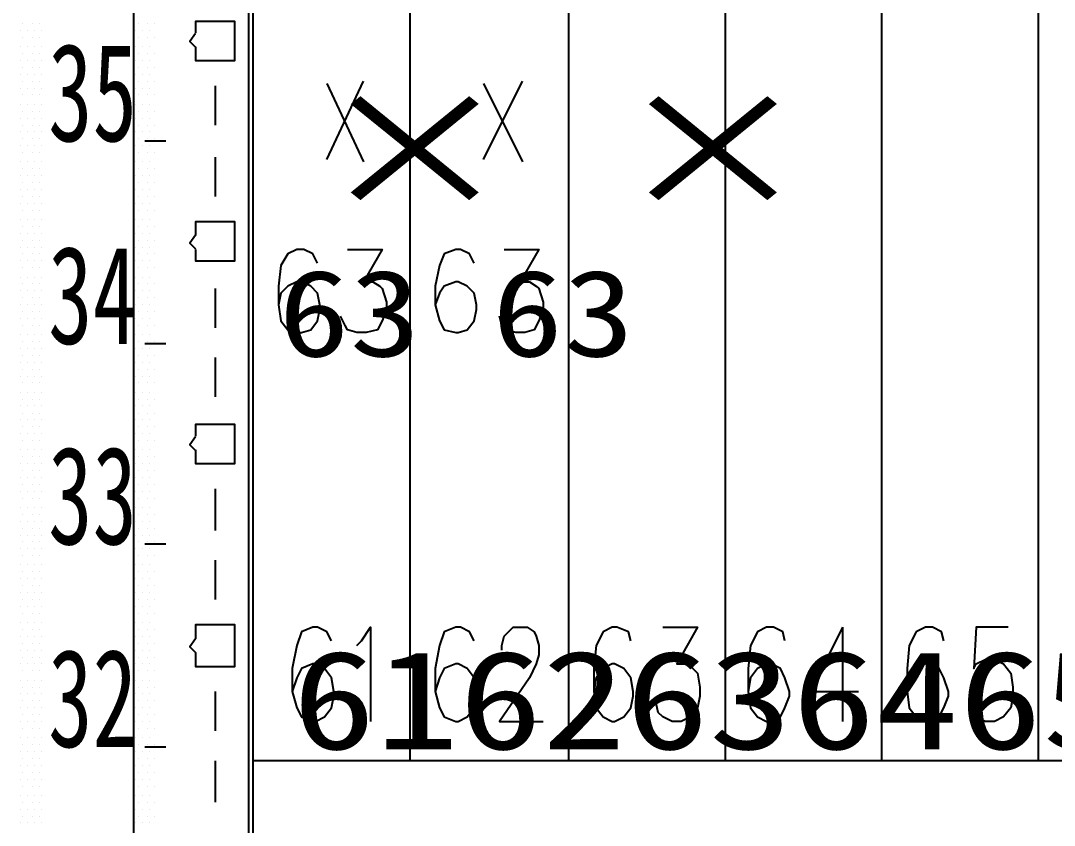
# Model space of a CAD drawing. Header units: metres. Extents: x 17 to 1264, y 17 to 859.
# Drawn here: x 324.4 to 389.1, y 530.9 to 581.2 of the extents above; entities that cross this region are included whole.
import ezdxf

# ---------------------------------------------------------------- set-up
doc = ezdxf.new("R2010")
doc.units = ezdxf.units.M
for name, color, linetype in [('LINES', 7, 'Continuous'), ('POLYLINES', 4, 'Continuous'), ('RECTS', 7, 'Continuous'), ('TEXTS', 3, 'Continuous')]:
    doc.layers.add(name, color=color, linetype=linetype)

msp = doc.modelspace()

# ---------------------------------------------------------------- linework, layer by layer
at = {"layer": 'LINES'}
for p, q in [((338.97, 144.86), (338.97, 740.16)), ((324.43, 580.61), (324.43, 580.61)), ((324.57, 581.04), (324.57, 581.04)), ((324.86, 580.61), (324.86, 580.61)), ((325.15, 581.04), (325.15, 581.04)), ((325.29, 580.61), (325.29, 580.61)), ((325.58, 581.04), (325.58, 581.04)), ((325.72, 580.61), (325.72, 580.61)), ((331.63, 580.61), (331.63, 580.61)), ((331.77, 581.04), (331.77, 581.04)), ((332.06, 580.61), (332.06, 580.61)), ((332.35, 581.04), (332.35, 581.04)), ((332.49, 580.61), (332.49, 580.61)), ((332.78, 581.04), (332.78, 581.04)), ((324.57, 580.18), (324.57, 580.18)), ((325.15, 580.18), (325.15, 580.18)), ((325.58, 580.18), (325.58, 580.18)), ((331.77, 580.18), (331.77, 580.18)), ((332.35, 580.18), (332.35, 580.18)), ((332.78, 580.18), (332.78, 580.18)), ((324.43, 579.6), (324.43, 579.6)), ((324.86, 579.6), (324.86, 579.6)), ((325.29, 579.6), (325.29, 579.6)), ((325.72, 579.6), (325.72, 579.6)), ((331.63, 579.6), (331.63, 579.6)), ((332.06, 579.6), (332.06, 579.6)), ((332.49, 579.6), (332.49, 579.6)), ((324.43, 578.74), (324.43, 578.74)), ((324.57, 579.17), (324.57, 579.17)), ((324.86, 578.74), (324.86, 578.74)), ((325.15, 579.17), (325.15, 579.17)), ((325.29, 578.74), (325.29, 578.74)), ((325.58, 579.17), (325.58, 579.17)), ((325.72, 578.74), (325.72, 578.74)), ((331.63, 578.74), (331.63, 578.74)), ((331.77, 579.17), (331.77, 579.17)), ((332.06, 578.74), (332.06, 578.74)), ((332.35, 579.17), (332.35, 579.17)), ((332.49, 578.74), (332.49, 578.74)), ((332.78, 579.17), (332.78, 579.17)), ((324.57, 578.3), (324.57, 578.3)), ((325.15, 578.3), (325.15, 578.3)), ((325.58, 578.3), (325.58, 578.3)), ((331.77, 578.3), (331.77, 578.3)), ((332.35, 578.3), (332.35, 578.3)), ((332.78, 578.3), (332.78, 578.3)), ((324.43, 577.87), (324.43, 577.87)), ((324.57, 577.44), (324.57, 577.44)), ((324.86, 577.87), (324.86, 577.87)), ((325.15, 577.44), (325.15, 577.44)), ((325.29, 577.87), (325.29, 577.87)), ((325.58, 577.44), (325.58, 577.44)), ((325.72, 577.87), (325.72, 577.87)), ((331.63, 577.87), (331.63, 577.87)), ((331.77, 577.44), (331.77, 577.44)), ((332.06, 577.87), (332.06, 577.87)), ((332.35, 577.44), (332.35, 577.44)), ((332.49, 577.87), (332.49, 577.87)), ((332.78, 577.44), (332.78, 577.44)), ((343.58, 572.54), (345.88, 577.44)), ((353.37, 572.54), (355.82, 577.44)), ((324.43, 577.01), (324.43, 577.01)), ((324.86, 577.01), (324.86, 577.01)), ((325.29, 577.01), (325.29, 577.01)), ((325.72, 577.01), (325.72, 577.01)), ((331.63, 577.01), (331.63, 577.01)), ((332.06, 577.01), (332.06, 577.01)), ((332.49, 577.01), (332.49, 577.01)), ((336.59, 577.15), (336.59, 574.7)), ((343.58, 577.3), (345.88, 572.4)), ((353.37, 577.3), (355.82, 572.4)), ((324.57, 576.58), (324.57, 576.58)), ((325.15, 576.58), (325.15, 576.58)), ((325.58, 576.58), (325.58, 576.58)), ((331.77, 576.58), (331.77, 576.58)), ((332.35, 576.58), (332.35, 576.58)), ((332.78, 576.58), (332.78, 576.58)), ((324.43, 576), (324.43, 576)), ((324.57, 575.57), (324.57, 575.57)), ((324.86, 576), (324.86, 576)), ((325.15, 575.57), (325.15, 575.57)), ((325.29, 576), (325.29, 576)), ((325.58, 575.57), (325.58, 575.57)), ((325.72, 576), (325.72, 576)), ((331.63, 576), (331.63, 576)), ((331.77, 575.57), (331.77, 575.57)), ((332.06, 576), (332.06, 576)), ((332.35, 575.57), (332.35, 575.57)), ((332.49, 576), (332.49, 576)), ((332.78, 575.57), (332.78, 575.57)), ((324.43, 575.14), (324.43, 575.14)), ((324.86, 575.14), (324.86, 575.14)), ((325.29, 575.14), (325.29, 575.14)), ((325.72, 575.14), (325.72, 575.14)), ((331.63, 575.14), (331.63, 575.14)), ((332.06, 575.14), (332.06, 575.14)), ((332.49, 575.14), (332.49, 575.14)), ((324.43, 574.27), (324.43, 574.27)), ((324.57, 574.7), (324.57, 574.7)), ((324.86, 574.27), (324.86, 574.27)), ((325.15, 574.7), (325.15, 574.7)), ((325.29, 574.27), (325.29, 574.27)), ((325.58, 574.7), (325.58, 574.7)), ((325.72, 574.27), (325.72, 574.27)), ((331.63, 574.27), (331.63, 574.27)), ((331.77, 574.7), (331.77, 574.7)), ((332.06, 574.27), (332.06, 574.27)), ((332.35, 574.7), (332.35, 574.7)), ((332.49, 574.27), (332.49, 574.27)), ((332.78, 574.7), (332.78, 574.7)), ((324.57, 573.84), (324.57, 573.84)), ((325.15, 573.84), (325.15, 573.84)), ((325.58, 573.84), (325.58, 573.84)), ((331.77, 573.84), (331.77, 573.84)), ((333.5, 573.7), (332.2, 573.7)), ((332.35, 573.84), (332.35, 573.84)), ((332.78, 573.84), (332.78, 573.84)), ((324.43, 573.41), (324.43, 573.41)), ((324.57, 572.98), (324.57, 572.98)), ((324.86, 573.41), (324.86, 573.41)), ((325.15, 572.98), (325.15, 572.98)), ((325.29, 573.41), (325.29, 573.41)), ((325.58, 572.98), (325.58, 572.98)), ((325.72, 573.41), (325.72, 573.41)), ((331.63, 573.41), (331.63, 573.41)), ((331.77, 572.98), (331.77, 572.98)), ((332.06, 573.41), (332.06, 573.41)), ((332.35, 572.98), (332.35, 572.98)), ((332.49, 573.41), (332.49, 573.41)), ((332.78, 572.98), (332.78, 572.98)), ((324.43, 572.4), (324.43, 572.4)), ((324.86, 572.4), (324.86, 572.4)), ((325.29, 572.4), (325.29, 572.4)), ((325.72, 572.4), (325.72, 572.4)), ((331.63, 572.4), (331.63, 572.4)), ((332.06, 572.4), (332.06, 572.4)), ((332.49, 572.4), (332.49, 572.4)), ((336.59, 572.69), (336.59, 570.24)), ((324.43, 571.54), (324.43, 571.54)), ((324.57, 571.97), (324.57, 571.97)), ((324.86, 571.54), (324.86, 571.54)), ((325.15, 571.97), (325.15, 571.97)), ((325.29, 571.54), (325.29, 571.54)), ((325.58, 571.97), (325.58, 571.97)), ((325.72, 571.54), (325.72, 571.54)), ((331.63, 571.54), (331.63, 571.54)), ((331.77, 571.97), (331.77, 571.97)), ((332.06, 571.54), (332.06, 571.54)), ((332.35, 571.97), (332.35, 571.97)), ((332.49, 571.54), (332.49, 571.54)), ((332.78, 571.97), (332.78, 571.97)), ((324.57, 571.1), (324.57, 571.1)), ((325.15, 571.1), (325.15, 571.1)), ((325.58, 571.1), (325.58, 571.1)), ((331.77, 571.1), (331.77, 571.1)), ((332.35, 571.1), (332.35, 571.1)), ((332.78, 571.1), (332.78, 571.1)), ((324.43, 570.67), (324.43, 570.67)), ((324.57, 570.24), (324.57, 570.24)), ((324.86, 570.67), (324.86, 570.67)), ((325.15, 570.24), (325.15, 570.24)), ((325.29, 570.67), (325.29, 570.67)), ((325.58, 570.24), (325.58, 570.24)), ((325.72, 570.67), (325.72, 570.67)), ((331.63, 570.67), (331.63, 570.67)), ((331.77, 570.24), (331.77, 570.24)), ((332.06, 570.67), (332.06, 570.67)), ((332.35, 570.24), (332.35, 570.24)), ((332.49, 570.67), (332.49, 570.67)), ((332.78, 570.24), (332.78, 570.24)), ((324.43, 569.81), (324.43, 569.81)), ((324.86, 569.81), (324.86, 569.81)), ((325.29, 569.81), (325.29, 569.81)), ((325.72, 569.81), (325.72, 569.81)), ((331.63, 569.81), (331.63, 569.81)), ((332.06, 569.81), (332.06, 569.81)), ((332.49, 569.81), (332.49, 569.81)), ((324.57, 569.38), (324.57, 569.38)), ((325.15, 569.38), (325.15, 569.38)), ((325.58, 569.38), (325.58, 569.38)), ((331.77, 569.38), (331.77, 569.38)), ((332.35, 569.38), (332.35, 569.38)), ((332.78, 569.38), (332.78, 569.38)), ((324.43, 568.8), (324.43, 568.8)), ((324.57, 568.37), (324.57, 568.37)), ((324.86, 568.8), (324.86, 568.8)), ((325.15, 568.37), (325.15, 568.37)), ((325.29, 568.8), (325.29, 568.8)), ((325.58, 568.37), (325.58, 568.37)), ((325.72, 568.8), (325.72, 568.8)), ((331.63, 568.8), (331.63, 568.8)), ((331.77, 568.37), (331.77, 568.37)), ((332.06, 568.8), (332.06, 568.8)), ((332.35, 568.37), (332.35, 568.37)), ((332.49, 568.8), (332.49, 568.8)), ((332.78, 568.37), (332.78, 568.37)), ((324.43, 567.94), (324.43, 567.94)), ((324.86, 567.94), (324.86, 567.94)), ((325.29, 567.94), (325.29, 567.94)), ((325.72, 567.94), (325.72, 567.94)), ((331.63, 567.94), (331.63, 567.94)), ((332.06, 567.94), (332.06, 567.94)), ((332.49, 567.94), (332.49, 567.94)), ((324.43, 567.07), (324.43, 567.07)), ((324.57, 567.5), (324.57, 567.5)), ((324.86, 567.07), (324.86, 567.07)), ((325.15, 567.5), (325.15, 567.5)), ((325.29, 567.07), (325.29, 567.07)), ((325.58, 567.5), (325.58, 567.5)), ((325.72, 567.07), (325.72, 567.07)), ((331.63, 567.07), (331.63, 567.07)), ((331.77, 567.5), (331.77, 567.5)), ((332.06, 567.07), (332.06, 567.07)), ((332.35, 567.5), (332.35, 567.5)), ((332.49, 567.07), (332.49, 567.07)), ((332.78, 567.5), (332.78, 567.5)), ((324.57, 566.64), (324.57, 566.64)), ((325.15, 566.64), (325.15, 566.64)), ((325.58, 566.64), (325.58, 566.64)), ((331.77, 566.64), (331.77, 566.64)), ((332.35, 566.64), (332.35, 566.64)), ((332.78, 566.64), (332.78, 566.64)), ((324.43, 566.21), (324.43, 566.21)), ((324.57, 565.78), (324.57, 565.78)), ((324.86, 566.21), (324.86, 566.21)), ((325.15, 565.78), (325.15, 565.78)), ((325.29, 566.21), (325.29, 566.21)), ((325.58, 565.78), (325.58, 565.78)), ((325.72, 566.21), (325.72, 566.21)), ((331.63, 566.21), (331.63, 566.21)), ((331.77, 565.78), (331.77, 565.78)), ((332.06, 566.21), (332.06, 566.21)), ((332.35, 565.78), (332.35, 565.78)), ((332.49, 566.21), (332.49, 566.21)), ((332.78, 565.78), (332.78, 565.78)), ((324.43, 565.2), (324.43, 565.2)), ((324.86, 565.2), (324.86, 565.2)), ((325.29, 565.2), (325.29, 565.2)), ((325.72, 565.2), (325.72, 565.2)), ((331.63, 565.2), (331.63, 565.2)), ((332.06, 565.2), (332.06, 565.2)), ((332.49, 565.2), (332.49, 565.2)), ((324.57, 564.77), (324.57, 564.77)), ((325.15, 564.77), (325.15, 564.77)), ((325.58, 564.77), (325.58, 564.77)), ((331.77, 564.77), (331.77, 564.77)), ((332.35, 564.77), (332.35, 564.77)), ((332.78, 564.77), (332.78, 564.77)), ((336.59, 564.48), (336.59, 562.03)), ((324.43, 564.34), (324.43, 564.34)), ((324.57, 563.9), (324.57, 563.9)), ((324.86, 564.34), (324.86, 564.34)), ((325.15, 563.9), (325.15, 563.9)), ((325.29, 564.34), (325.29, 564.34)), ((325.58, 563.9), (325.58, 563.9)), ((325.72, 564.34), (325.72, 564.34)), ((331.63, 564.34), (331.63, 564.34)), ((331.77, 563.9), (331.77, 563.9)), ((332.06, 564.34), (332.06, 564.34)), ((332.35, 563.9), (332.35, 563.9)), ((332.49, 564.34), (332.49, 564.34)), ((332.78, 563.9), (332.78, 563.9)), ((324.43, 563.47), (324.43, 563.47)), ((324.86, 563.47), (324.86, 563.47)), ((325.29, 563.47), (325.29, 563.47)), ((325.72, 563.47), (325.72, 563.47)), ((331.63, 563.47), (331.63, 563.47)), ((332.06, 563.47), (332.06, 563.47)), ((332.49, 563.47), (332.49, 563.47)), ((324.43, 562.61), (324.43, 562.61)), ((324.57, 563.04), (324.57, 563.04)), ((324.86, 562.61), (324.86, 562.61)), ((325.15, 563.04), (325.15, 563.04)), ((325.29, 562.61), (325.29, 562.61)), ((325.58, 563.04), (325.58, 563.04)), ((325.72, 562.61), (325.72, 562.61)), ((331.63, 562.61), (331.63, 562.61)), ((331.77, 563.04), (331.77, 563.04)), ((332.06, 562.61), (332.06, 562.61)), ((332.35, 563.04), (332.35, 563.04)), ((332.49, 562.61), (332.49, 562.61)), ((332.78, 563.04), (332.78, 563.04)), ((324.57, 562.18), (324.57, 562.18)), ((325.15, 562.18), (325.15, 562.18)), ((325.58, 562.18), (325.58, 562.18)), ((331.77, 562.18), (331.77, 562.18)), ((332.35, 562.18), (332.35, 562.18)), ((332.78, 562.18), (332.78, 562.18)), ((324.43, 561.6), (324.43, 561.6)), ((324.57, 561.17), (324.57, 561.17)), ((324.86, 561.6), (324.86, 561.6)), ((325.15, 561.17), (325.15, 561.17)), ((325.29, 561.6), (325.29, 561.6)), ((325.58, 561.17), (325.58, 561.17)), ((325.72, 561.6), (325.72, 561.6)), ((331.63, 561.6), (331.63, 561.6)), ((331.77, 561.17), (331.77, 561.17)), ((332.06, 561.6), (332.06, 561.6)), ((332.35, 561.17), (332.35, 561.17)), ((332.49, 561.6), (332.49, 561.6)), ((332.78, 561.17), (332.78, 561.17)), ((324.43, 560.74), (324.43, 560.74)), ((324.86, 560.74), (324.86, 560.74)), ((325.29, 560.74), (325.29, 560.74)), ((325.72, 560.74), (325.72, 560.74)), ((331.63, 560.74), (331.63, 560.74)), ((332.06, 560.74), (332.06, 560.74)), ((333.5, 561.02), (332.2, 561.02)), ((332.49, 560.74), (332.49, 560.74)), ((324.43, 559.87), (324.43, 559.87)), ((324.57, 560.3), (324.57, 560.3)), ((324.86, 559.87), (324.86, 559.87)), ((325.15, 560.3), (325.15, 560.3)), ((325.29, 559.87), (325.29, 559.87)), ((325.58, 560.3), (325.58, 560.3)), ((325.72, 559.87), (325.72, 559.87)), ((331.63, 559.87), (331.63, 559.87)), ((331.77, 560.3), (331.77, 560.3)), ((332.06, 559.87), (332.06, 559.87)), ((332.35, 560.3), (332.35, 560.3)), ((332.49, 559.87), (332.49, 559.87)), ((332.78, 560.3), (332.78, 560.3)), ((336.59, 560.16), (336.59, 557.71)), ((324.57, 559.44), (324.57, 559.44)), ((325.15, 559.44), (325.15, 559.44)), ((325.58, 559.44), (325.58, 559.44)), ((331.77, 559.44), (331.77, 559.44)), ((332.35, 559.44), (332.35, 559.44)), ((332.78, 559.44), (332.78, 559.44)), ((324.43, 559.01), (324.43, 559.01)), ((324.57, 558.58), (324.57, 558.58)), ((324.86, 559.01), (324.86, 559.01)), ((325.15, 558.58), (325.15, 558.58)), ((325.29, 559.01), (325.29, 559.01)), ((325.58, 558.58), (325.58, 558.58)), ((325.72, 559.01), (325.72, 559.01)), ((331.63, 559.01), (331.63, 559.01)), ((331.77, 558.58), (331.77, 558.58)), ((332.06, 559.01), (332.06, 559.01)), ((332.35, 558.58), (332.35, 558.58)), ((332.49, 559.01), (332.49, 559.01)), ((332.78, 558.58), (332.78, 558.58)), ((324.43, 558), (324.43, 558)), ((324.86, 558), (324.86, 558)), ((325.29, 558), (325.29, 558)), ((325.72, 558), (325.72, 558)), ((331.63, 558), (331.63, 558)), ((332.06, 558), (332.06, 558)), ((332.49, 558), (332.49, 558)), ((324.57, 557.57), (324.57, 557.57)), ((325.15, 557.57), (325.15, 557.57)), ((325.58, 557.57), (325.58, 557.57)), ((331.77, 557.57), (331.77, 557.57)), ((332.35, 557.57), (332.35, 557.57)), ((332.78, 557.57), (332.78, 557.57)), ((324.43, 557.14), (324.43, 557.14)), ((324.57, 556.7), (324.57, 556.7)), ((324.86, 557.14), (324.86, 557.14)), ((325.15, 556.7), (325.15, 556.7)), ((325.29, 557.14), (325.29, 557.14)), ((325.58, 556.7), (325.58, 556.7)), ((325.72, 557.14), (325.72, 557.14)), ((331.63, 557.14), (331.63, 557.14)), ((331.77, 556.7), (331.77, 556.7)), ((332.06, 557.14), (332.06, 557.14)), ((332.35, 556.7), (332.35, 556.7)), ((332.49, 557.14), (332.49, 557.14)), ((332.78, 556.7), (332.78, 556.7)), ((324.43, 556.27), (324.43, 556.27)), ((324.86, 556.27), (324.86, 556.27)), ((325.29, 556.27), (325.29, 556.27)), ((325.72, 556.27), (325.72, 556.27)), ((331.63, 556.27), (331.63, 556.27)), ((332.06, 556.27), (332.06, 556.27)), ((332.49, 556.27), (332.49, 556.27)), ((324.43, 555.41), (324.43, 555.41)), ((324.57, 555.84), (324.57, 555.84)), ((324.86, 555.41), (324.86, 555.41)), ((325.15, 555.84), (325.15, 555.84)), ((325.29, 555.41), (325.29, 555.41)), ((325.58, 555.84), (325.58, 555.84)), ((325.72, 555.41), (325.72, 555.41)), ((331.63, 555.41), (331.63, 555.41)), ((331.77, 555.84), (331.77, 555.84)), ((332.06, 555.41), (332.06, 555.41)), ((332.35, 555.84), (332.35, 555.84)), ((332.49, 555.41), (332.49, 555.41)), ((332.78, 555.84), (332.78, 555.84)), ((324.57, 554.98), (324.57, 554.98)), ((325.15, 554.98), (325.15, 554.98)), ((325.58, 554.98), (325.58, 554.98)), ((331.77, 554.98), (331.77, 554.98)), ((332.35, 554.98), (332.35, 554.98)), ((332.78, 554.98), (332.78, 554.98)), ((324.43, 554.4), (324.43, 554.4)), ((324.86, 554.4), (324.86, 554.4)), ((325.29, 554.4), (325.29, 554.4)), ((325.72, 554.4), (325.72, 554.4)), ((331.63, 554.4), (331.63, 554.4)), ((332.06, 554.4), (332.06, 554.4)), ((332.49, 554.4), (332.49, 554.4)), ((324.43, 553.54), (324.43, 553.54)), ((324.57, 553.97), (324.57, 553.97)), ((324.86, 553.54), (324.86, 553.54)), ((325.15, 553.97), (325.15, 553.97)), ((325.29, 553.54), (325.29, 553.54)), ((325.58, 553.97), (325.58, 553.97)), ((325.72, 553.54), (325.72, 553.54)), ((331.63, 553.54), (331.63, 553.54)), ((331.77, 553.97), (331.77, 553.97)), ((332.06, 553.54), (332.06, 553.54)), ((332.35, 553.97), (332.35, 553.97)), ((332.49, 553.54), (332.49, 553.54)), ((332.78, 553.97), (332.78, 553.97)), ((324.57, 553.1), (324.57, 553.1)), ((325.15, 553.1), (325.15, 553.1)), ((325.58, 553.1), (325.58, 553.1)), ((331.77, 553.1), (331.77, 553.1)), ((332.35, 553.1), (332.35, 553.1)), ((332.78, 553.1), (332.78, 553.1)), ((324.43, 552.67), (324.43, 552.67)), ((324.57, 552.24), (324.57, 552.24)), ((324.86, 552.67), (324.86, 552.67)), ((325.15, 552.24), (325.15, 552.24)), ((325.29, 552.67), (325.29, 552.67)), ((325.58, 552.24), (325.58, 552.24)), ((325.72, 552.67), (325.72, 552.67)), ((331.63, 552.67), (331.63, 552.67)), ((331.77, 552.24), (331.77, 552.24)), ((332.06, 552.67), (332.06, 552.67)), ((332.35, 552.24), (332.35, 552.24)), ((332.49, 552.67), (332.49, 552.67)), ((332.78, 552.24), (332.78, 552.24)), ((324.43, 551.81), (324.43, 551.81)), ((324.86, 551.81), (324.86, 551.81)), ((325.29, 551.81), (325.29, 551.81)), ((325.72, 551.81), (325.72, 551.81)), ((331.63, 551.81), (331.63, 551.81)), ((332.06, 551.81), (332.06, 551.81)), ((332.49, 551.81), (332.49, 551.81)), ((336.59, 551.95), (336.59, 549.36)), ((324.57, 551.38), (324.57, 551.38)), ((325.15, 551.38), (325.15, 551.38)), ((325.58, 551.38), (325.58, 551.38)), ((331.77, 551.38), (331.77, 551.38)), ((332.35, 551.38), (332.35, 551.38)), ((332.78, 551.38), (332.78, 551.38)), ((324.43, 550.8), (324.43, 550.8)), ((324.57, 550.37), (324.57, 550.37)), ((324.86, 550.8), (324.86, 550.8)), ((325.15, 550.37), (325.15, 550.37)), ((325.29, 550.8), (325.29, 550.8)), ((325.58, 550.37), (325.58, 550.37)), ((325.72, 550.8), (325.72, 550.8)), ((331.63, 550.8), (331.63, 550.8)), ((331.77, 550.37), (331.77, 550.37)), ((332.06, 550.8), (332.06, 550.8)), ((332.35, 550.37), (332.35, 550.37)), ((332.49, 550.8), (332.49, 550.8)), ((332.78, 550.37), (332.78, 550.37)), ((324.43, 549.94), (324.43, 549.94)), ((324.86, 549.94), (324.86, 549.94)), ((325.29, 549.94), (325.29, 549.94)), ((325.72, 549.94), (325.72, 549.94)), ((331.63, 549.94), (331.63, 549.94)), ((332.06, 549.94), (332.06, 549.94)), ((332.49, 549.94), (332.49, 549.94)), ((324.43, 549.07), (324.43, 549.07)), ((324.57, 549.5), (324.57, 549.5)), ((324.86, 549.07), (324.86, 549.07)), ((325.15, 549.5), (325.15, 549.5)), ((325.29, 549.07), (325.29, 549.07)), ((325.58, 549.5), (325.58, 549.5)), ((325.72, 549.07), (325.72, 549.07)), ((331.63, 549.07), (331.63, 549.07)), ((331.77, 549.5), (331.77, 549.5)), ((332.06, 549.07), (332.06, 549.07)), ((332.35, 549.5), (332.35, 549.5)), ((332.49, 549.07), (332.49, 549.07)), ((332.78, 549.5), (332.78, 549.5)), ((324.57, 548.64), (324.57, 548.64)), ((325.15, 548.64), (325.15, 548.64)), ((325.58, 548.64), (325.58, 548.64)), ((331.77, 548.64), (331.77, 548.64)), ((333.5, 548.5), (332.2, 548.5)), ((332.35, 548.64), (332.35, 548.64)), ((332.78, 548.64), (332.78, 548.64)), ((324.43, 548.21), (324.43, 548.21)), ((324.57, 547.78), (324.57, 547.78)), ((324.86, 548.21), (324.86, 548.21)), ((325.15, 547.78), (325.15, 547.78)), ((325.29, 548.21), (325.29, 548.21)), ((325.58, 547.78), (325.58, 547.78)), ((325.72, 548.21), (325.72, 548.21)), ((331.63, 548.21), (331.63, 548.21)), ((331.77, 547.78), (331.77, 547.78)), ((332.06, 548.21), (332.06, 548.21)), ((332.35, 547.78), (332.35, 547.78)), ((332.49, 548.21), (332.49, 548.21)), ((332.78, 547.78), (332.78, 547.78)), ((324.43, 547.2), (324.43, 547.2)), ((324.86, 547.2), (324.86, 547.2)), ((325.29, 547.2), (325.29, 547.2)), ((325.72, 547.2), (325.72, 547.2)), ((331.63, 547.2), (331.63, 547.2)), ((332.06, 547.2), (332.06, 547.2)), ((332.49, 547.2), (332.49, 547.2)), ((336.59, 547.49), (336.59, 545.04)), ((324.43, 546.34), (324.43, 546.34)), ((324.57, 546.77), (324.57, 546.77)), ((324.86, 546.34), (324.86, 546.34)), ((325.15, 546.77), (325.15, 546.77)), ((325.29, 546.34), (325.29, 546.34)), ((325.58, 546.77), (325.58, 546.77)), ((325.72, 546.34), (325.72, 546.34)), ((331.63, 546.34), (331.63, 546.34)), ((331.77, 546.77), (331.77, 546.77)), ((332.06, 546.34), (332.06, 546.34)), ((332.35, 546.77), (332.35, 546.77)), ((332.49, 546.34), (332.49, 546.34)), ((332.78, 546.77), (332.78, 546.77)), ((324.57, 545.9), (324.57, 545.9)), ((325.15, 545.9), (325.15, 545.9)), ((325.58, 545.9), (325.58, 545.9)), ((331.77, 545.9), (331.77, 545.9)), ((332.35, 545.9), (332.35, 545.9)), ((332.78, 545.9), (332.78, 545.9)), ((324.43, 545.47), (324.43, 545.47)), ((324.57, 545.04), (324.57, 545.04)), ((324.86, 545.47), (324.86, 545.47)), ((325.15, 545.04), (325.15, 545.04)), ((325.29, 545.47), (325.29, 545.47)), ((325.58, 545.04), (325.58, 545.04)), ((325.72, 545.47), (325.72, 545.47)), ((331.63, 545.47), (331.63, 545.47)), ((331.77, 545.04), (331.77, 545.04)), ((332.06, 545.47), (332.06, 545.47)), ((332.35, 545.04), (332.35, 545.04)), ((332.49, 545.47), (332.49, 545.47)), ((332.78, 545.04), (332.78, 545.04)), ((324.43, 544.61), (324.43, 544.61)), ((324.86, 544.61), (324.86, 544.61)), ((325.29, 544.61), (325.29, 544.61)), ((325.72, 544.61), (325.72, 544.61)), ((331.63, 544.61), (331.63, 544.61)), ((332.06, 544.61), (332.06, 544.61)), ((332.49, 544.61), (332.49, 544.61)), ((324.57, 544.18), (324.57, 544.18)), ((325.15, 544.18), (325.15, 544.18)), ((325.58, 544.18), (325.58, 544.18)), ((331.77, 544.18), (331.77, 544.18)), ((332.35, 544.18), (332.35, 544.18)), ((332.78, 544.18), (332.78, 544.18)), ((324.43, 543.6), (324.43, 543.6)), ((324.57, 543.17), (324.57, 543.17)), ((324.86, 543.6), (324.86, 543.6)), ((325.15, 543.17), (325.15, 543.17)), ((325.29, 543.6), (325.29, 543.6)), ((325.58, 543.17), (325.58, 543.17)), ((325.72, 543.6), (325.72, 543.6)), ((331.63, 543.6), (331.63, 543.6)), ((331.77, 543.17), (331.77, 543.17)), ((332.06, 543.6), (332.06, 543.6)), ((332.35, 543.17), (332.35, 543.17)), ((332.49, 543.6), (332.49, 543.6)), ((332.78, 543.17), (332.78, 543.17)), ((375.83, 543.31), (375.83, 537.41)), ((324.43, 542.74), (324.43, 542.74)), ((324.86, 542.74), (324.86, 542.74)), ((325.29, 542.74), (325.29, 542.74)), ((325.72, 542.74), (325.72, 542.74)), ((331.63, 542.74), (331.63, 542.74)), ((332.06, 542.74), (332.06, 542.74)), ((332.49, 542.74), (332.49, 542.74)), ((324.43, 541.87), (324.43, 541.87)), ((324.57, 542.3), (324.57, 542.3)), ((324.86, 541.87), (324.86, 541.87)), ((325.15, 542.3), (325.15, 542.3)), ((325.29, 541.87), (325.29, 541.87)), ((325.58, 542.3), (325.58, 542.3)), ((325.72, 541.87), (325.72, 541.87)), ((331.63, 541.87), (331.63, 541.87)), ((331.77, 542.3), (331.77, 542.3)), ((332.06, 541.87), (332.06, 541.87)), ((332.35, 542.3), (332.35, 542.3)), ((332.49, 541.87), (332.49, 541.87)), ((332.78, 542.3), (332.78, 542.3)), ((324.57, 541.44), (324.57, 541.44)), ((325.15, 541.44), (325.15, 541.44)), ((325.58, 541.44), (325.58, 541.44)), ((331.77, 541.44), (331.77, 541.44)), ((332.35, 541.44), (332.35, 541.44)), ((332.78, 541.44), (332.78, 541.44)), ((324.43, 541.01), (324.43, 541.01)), ((324.57, 540.58), (324.57, 540.58)), ((324.86, 541.01), (324.86, 541.01)), ((325.15, 540.58), (325.15, 540.58)), ((325.29, 541.01), (325.29, 541.01)), ((325.58, 540.58), (325.58, 540.58)), ((325.72, 541.01), (325.72, 541.01)), ((331.63, 541.01), (331.63, 541.01)), ((331.77, 540.58), (331.77, 540.58)), ((332.06, 541.01), (332.06, 541.01)), ((332.35, 540.58), (332.35, 540.58)), ((332.49, 541.01), (332.49, 541.01)), ((332.78, 540.58), (332.78, 540.58)), ((324.43, 540), (324.43, 540)), ((324.86, 540), (324.86, 540)), ((325.29, 540), (325.29, 540)), ((325.72, 540), (325.72, 540)), ((331.63, 540), (331.63, 540)), ((332.06, 540), (332.06, 540)), ((332.49, 540), (332.49, 540)), ((324.57, 539.57), (324.57, 539.57)), ((325.15, 539.57), (325.15, 539.57)), ((325.58, 539.57), (325.58, 539.57)), ((331.77, 539.57), (331.77, 539.57)), ((332.35, 539.57), (332.35, 539.57)), ((332.78, 539.57), (332.78, 539.57)), ((336.59, 539.28), (336.59, 536.83)), ((324.43, 539.14), (324.43, 539.14)), ((324.57, 538.7), (324.57, 538.7)), ((324.86, 539.14), (324.86, 539.14)), ((325.15, 538.7), (325.15, 538.7)), ((325.29, 539.14), (325.29, 539.14)), ((325.58, 538.7), (325.58, 538.7)), ((325.72, 539.14), (325.72, 539.14)), ((331.63, 539.14), (331.63, 539.14)), ((331.77, 538.7), (331.77, 538.7)), ((332.06, 539.14), (332.06, 539.14)), ((332.35, 538.7), (332.35, 538.7)), ((332.49, 539.14), (332.49, 539.14)), ((332.78, 538.7), (332.78, 538.7)), ((324.43, 538.27), (324.43, 538.27)), ((324.86, 538.27), (324.86, 538.27)), ((325.29, 538.27), (325.29, 538.27)), ((325.72, 538.27), (325.72, 538.27)), ((331.63, 538.27), (331.63, 538.27)), ((332.06, 538.27), (332.06, 538.27)), ((332.49, 538.27), (332.49, 538.27)), ((324.43, 537.41), (324.43, 537.41)), ((324.57, 537.84), (324.57, 537.84)), ((324.86, 537.41), (324.86, 537.41)), ((325.15, 537.84), (325.15, 537.84)), ((325.29, 537.41), (325.29, 537.41)), ((325.58, 537.84), (325.58, 537.84)), ((325.72, 537.41), (325.72, 537.41)), ((331.63, 537.41), (331.63, 537.41)), ((331.77, 537.84), (331.77, 537.84)), ((332.06, 537.41), (332.06, 537.41)), ((332.35, 537.84), (332.35, 537.84)), ((332.49, 537.41), (332.49, 537.41)), ((332.78, 537.84), (332.78, 537.84)), ((324.57, 536.98), (324.57, 536.98)), ((325.15, 536.98), (325.15, 536.98)), ((325.58, 536.98), (325.58, 536.98)), ((331.77, 536.98), (331.77, 536.98)), ((332.35, 536.98), (332.35, 536.98)), ((332.78, 536.98), (332.78, 536.98)), ((324.43, 536.4), (324.43, 536.4)), ((324.57, 535.97), (324.57, 535.97)), ((324.86, 536.4), (324.86, 536.4)), ((325.15, 535.97), (325.15, 535.97)), ((325.29, 536.4), (325.29, 536.4)), ((325.58, 535.97), (325.58, 535.97)), ((325.72, 536.4), (325.72, 536.4)), ((331.63, 536.4), (331.63, 536.4)), ((331.77, 535.97), (331.77, 535.97)), ((332.06, 536.4), (332.06, 536.4)), ((332.35, 535.97), (332.35, 535.97)), ((332.49, 536.4), (332.49, 536.4)), ((332.78, 535.97), (332.78, 535.97)), ((324.43, 535.54), (324.43, 535.54)), ((324.86, 535.54), (324.86, 535.54)), ((325.29, 535.54), (325.29, 535.54)), ((325.72, 535.54), (325.72, 535.54)), ((331.63, 535.54), (331.63, 535.54)), ((332.06, 535.54), (332.06, 535.54)), ((333.5, 535.82), (332.2, 535.82)), ((332.49, 535.54), (332.49, 535.54)), ((324.43, 534.67), (324.43, 534.67)), ((324.57, 535.1), (324.57, 535.1)), ((324.86, 534.67), (324.86, 534.67)), ((325.15, 535.1), (325.15, 535.1)), ((325.29, 534.67), (325.29, 534.67)), ((325.58, 535.1), (325.58, 535.1)), ((325.72, 534.67), (325.72, 534.67)), ((331.63, 534.67), (331.63, 534.67)), ((331.77, 535.1), (331.77, 535.1)), ((332.06, 534.67), (332.06, 534.67)), ((332.35, 535.1), (332.35, 535.1)), ((332.49, 534.67), (332.49, 534.67)), ((332.78, 535.1), (332.78, 535.1)), ((336.59, 534.96), (336.59, 532.37)), ((324.57, 534.24), (324.57, 534.24)), ((325.15, 534.24), (325.15, 534.24)), ((325.58, 534.24), (325.58, 534.24)), ((331.77, 534.24), (331.77, 534.24)), ((332.35, 534.24), (332.35, 534.24)), ((332.78, 534.24), (332.78, 534.24)), ((324.43, 533.81), (324.43, 533.81)), ((324.57, 533.38), (324.57, 533.38)), ((324.86, 533.81), (324.86, 533.81)), ((325.15, 533.38), (325.15, 533.38)), ((325.29, 533.81), (325.29, 533.81)), ((325.58, 533.38), (325.58, 533.38)), ((325.72, 533.81), (325.72, 533.81)), ((331.63, 533.81), (331.63, 533.81)), ((331.77, 533.38), (331.77, 533.38)), ((332.06, 533.81), (332.06, 533.81)), ((332.35, 533.38), (332.35, 533.38)), ((332.49, 533.81), (332.49, 533.81)), ((332.78, 533.38), (332.78, 533.38)), ((324.43, 532.8), (324.43, 532.8)), ((324.86, 532.8), (324.86, 532.8)), ((325.29, 532.8), (325.29, 532.8)), ((325.72, 532.8), (325.72, 532.8)), ((331.63, 532.8), (331.63, 532.8)), ((332.06, 532.8), (332.06, 532.8)), ((332.49, 532.8), (332.49, 532.8)), ((324.57, 532.37), (324.57, 532.37)), ((325.15, 532.37), (325.15, 532.37)), ((325.58, 532.37), (325.58, 532.37)), ((331.77, 532.37), (331.77, 532.37)), ((332.35, 532.37), (332.35, 532.37)), ((332.78, 532.37), (332.78, 532.37)), ((324.43, 531.94), (324.43, 531.94)), ((324.57, 531.5), (324.57, 531.5)), ((324.86, 531.94), (324.86, 531.94)), ((325.15, 531.5), (325.15, 531.5)), ((325.29, 531.94), (325.29, 531.94)), ((325.58, 531.5), (325.58, 531.5)), ((325.72, 531.94), (325.72, 531.94)), ((331.63, 531.94), (331.63, 531.94)), ((331.77, 531.5), (331.77, 531.5)), ((332.06, 531.94), (332.06, 531.94)), ((332.35, 531.5), (332.35, 531.5)), ((332.49, 531.94), (332.49, 531.94)), ((332.78, 531.5), (332.78, 531.5)), ((324.43, 531.07), (324.43, 531.07)), ((324.86, 531.07), (324.86, 531.07)), ((325.29, 531.07), (325.29, 531.07)), ((325.72, 531.07), (325.72, 531.07)), ((331.63, 531.07), (331.63, 531.07)), ((332.06, 531.07), (332.06, 531.07)), ((332.49, 531.07), (332.49, 531.07))]:
    msp.add_line(p, q, dxfattribs=at)
at = {"layer": 'POLYLINES'}
for points in [[(331.48, 740.16), (331.48, 598.18), (331.48, 144.86)], [(338.68, 722.88), (338.68, 583.92), (338.68, 144.86)], [(335.37, 579.6), (335.37, 578.74), (337.82, 578.74), (337.82, 581.18), (335.37, 581.18), (335.37, 580.46)], [(335.37, 580.42), (335.02, 579.93), (335.37, 579.57)], [(335.37, 566.93), (335.37, 566.21), (337.82, 566.21), (337.82, 568.66), (335.37, 568.66), (335.37, 567.79)], [(335.37, 567.81), (335.02, 567.31), (335.37, 566.96)], [(343, 566.06), (342.71, 566.64), (342.14, 566.93), (341.71, 566.93), (341.13, 566.64), (340.7, 565.92), (340.55, 564.62), (340.55, 563.47), (340.7, 562.46), (341.13, 561.89), (341.71, 561.74), (341.99, 561.74), (342.57, 561.89), (343, 562.46), (343.15, 563.18), (343.15, 563.47), (343, 564.19), (342.57, 564.62), (341.99, 564.91), (341.71, 564.91), (341.13, 564.62), (340.7, 564.19), (340.55, 563.47)], [(344.87, 566.93), (347.03, 566.93), (345.88, 564.91), (346.46, 564.91), (346.89, 564.62), (347.03, 564.48), (347.32, 563.62), (347.32, 563.18), (347.03, 562.46), (346.75, 561.89), (346.03, 561.74), (345.45, 561.74), (344.87, 561.89), (344.73, 562.18), (344.44, 562.75)], [(352.79, 566.06), (352.51, 566.64), (351.93, 566.93), (351.64, 566.93), (350.92, 566.64), (350.63, 565.92), (350.35, 564.62), (350.35, 563.47), (350.63, 562.46), (350.92, 561.89), (351.64, 561.74), (351.79, 561.74), (352.36, 561.89), (352.79, 562.46), (352.94, 563.18), (352.94, 563.47), (352.79, 564.19), (352.36, 564.62), (351.79, 564.91), (351.64, 564.91), (350.92, 564.62), (350.63, 564.19), (350.35, 563.47)], [(354.67, 566.93), (356.83, 566.93), (355.67, 564.91), (356.25, 564.91), (356.68, 564.62), (356.83, 564.48), (357.11, 563.62), (357.11, 563.18), (356.83, 562.46), (356.54, 561.89), (355.96, 561.74), (355.39, 561.74), (354.67, 561.89), (354.52, 562.18), (354.38, 562.75)], [(335.37, 554.4), (335.37, 553.54), (337.82, 553.54), (337.82, 555.98), (335.37, 555.98), (335.37, 555.26)], [(335.37, 555.2), (335.02, 554.7), (335.37, 554.35)], [(335.37, 541.73), (335.37, 540.86), (337.82, 540.86), (337.82, 543.46), (335.37, 543.46), (335.37, 542.59)], [(343.87, 542.45), (343.58, 543.02), (343, 543.31), (342.71, 543.31), (341.99, 543.02), (341.71, 542.16), (341.42, 540.72), (341.42, 539.28), (341.71, 538.27), (341.99, 537.7), (342.71, 537.41), (342.86, 537.41), (343.43, 537.7), (343.87, 538.27), (344.01, 538.99), (344.01, 539.28), (343.87, 540.14), (343.43, 540.72), (342.86, 541.01), (342.71, 541.01), (341.99, 540.72), (341.71, 540.14), (341.42, 539.28)], [(345.45, 542.16), (345.74, 542.45), (346.31, 543.31), (346.31, 537.41)], [(352.79, 542.45), (352.51, 543.02), (351.93, 543.31), (351.64, 543.31), (350.92, 543.02), (350.63, 542.16), (350.35, 540.72), (350.35, 539.28), (350.63, 538.27), (350.92, 537.7), (351.64, 537.41), (351.79, 537.41), (352.36, 537.7), (352.79, 538.27), (352.94, 538.99), (352.94, 539.28), (352.79, 540.14), (352.36, 540.72), (351.79, 541.01), (351.64, 541.01), (350.92, 540.72), (350.63, 540.14), (350.35, 539.28)], [(354.52, 541.87), (354.52, 542.16), (354.67, 542.74), (354.95, 543.02), (355.24, 543.31), (356.11, 543.31), (356.54, 543.02), (356.68, 542.74), (356.83, 542.16), (356.83, 541.58), (356.68, 541.01), (356.25, 540.14), (354.38, 537.41), (357.11, 537.41)], [(362.59, 542.45), (362.44, 543.02), (361.72, 543.31), (361.43, 543.31), (360.86, 543.02), (360.43, 542.16), (360.28, 540.72), (360.28, 539.28), (360.43, 538.27), (360.86, 537.7), (361.43, 537.41), (361.58, 537.41), (362.15, 537.7), (362.59, 538.27), (362.73, 538.99), (362.73, 539.28), (362.59, 540.14), (362.15, 540.72), (361.58, 541.01), (361.43, 541.01), (360.86, 540.72), (360.43, 540.14), (360.28, 539.28)], [(364.6, 543.31), (366.76, 543.31), (365.47, 541.01), (366.04, 541.01), (366.47, 540.72), (366.76, 540.43), (366.91, 539.57), (366.91, 538.99), (366.76, 538.27), (366.33, 537.7), (365.75, 537.41), (365.18, 537.41), (364.6, 537.7), (364.31, 537.98), (364.17, 538.56)], [(372.23, 542.45), (372.09, 543.02), (371.51, 543.31), (371.08, 543.31), (370.51, 543.02), (370.07, 542.16), (369.93, 540.72), (369.93, 539.28), (370.07, 538.27), (370.51, 537.7), (371.08, 537.41), (371.37, 537.41), (371.95, 537.7), (372.23, 538.27), (372.52, 538.99), (372.52, 539.28), (372.23, 540.14), (371.95, 540.72), (371.37, 541.01), (371.08, 541.01), (370.51, 540.72), (370.07, 540.14), (369.93, 539.28)], [(375.83, 543.31), (373.82, 539.28), (376.84, 539.28)], [(382.17, 542.45), (382.03, 543.02), (381.45, 543.31), (381.02, 543.31), (380.44, 543.02), (380.01, 542.16), (379.87, 540.72), (379.87, 539.28), (380.01, 538.27), (380.44, 537.7), (381.02, 537.41), (381.16, 537.41), (381.88, 537.7), (382.17, 538.27), (382.46, 538.99), (382.46, 539.28), (382.17, 540.14), (381.88, 540.72), (381.16, 541.01), (381.02, 541.01), (380.44, 540.72), (380.01, 540.14), (379.87, 539.28)], [(386.2, 543.31), (384.19, 543.31), (384.04, 540.72), (384.19, 541.01), (384.76, 541.3), (385.34, 541.3), (385.91, 541.01), (386.35, 540.43), (386.49, 539.57), (386.49, 538.99), (386.35, 538.27), (385.91, 537.7), (385.34, 537.41), (384.76, 537.41), (384.19, 537.7), (384.04, 537.98), (383.75, 538.56)], [(335.37, 542.58), (335.02, 542.09), (335.37, 541.73)]]:
    msp.add_lwpolyline(points, dxfattribs=at)
at = {"layer": 'RECTS'}
for points in [[(338.97, 630.14), (348.76, 630.14), (348.76, 534.96), (338.97, 534.96)], [(348.76, 630.14), (358.7, 630.14), (358.7, 534.96), (348.76, 534.96)], [(358.7, 630.14), (368.49, 630.14), (368.49, 534.96), (358.7, 534.96)], [(368.49, 630.14), (378.28, 630.14), (378.28, 534.96), (368.49, 534.96)], [(378.28, 630.14), (388.07, 630.14), (388.07, 534.96), (378.28, 534.96)], [(388.07, 630.14), (397.87, 630.14), (397.87, 534.96), (388.07, 534.96)]]:
    msp.add_lwpolyline(points, dxfattribs=at)

# ---------------------------------------------------------------- texts
at = {"layer": 'TEXTS'}
for s, height, width, p in [('35', 6.13, 0.666667, (326.15, 573.69)), ('× ×', 7.42, 1.231484, (342.86, 569.46)), ('34', 6.13, 0.666667, (326.15, 561.02)), ('63 63', 5.42, 1.207694, (340.55, 560.23)), ('33', 6.13, 0.666667, (326.15, 548.49)), ('32', 6.13, 0.666667, (326.15, 535.82)), ('616263646517181966676869707172', 6.17, 1.241336, (341.42, 535.68))]:
    msp.add_text(s, height=height, dxfattribs=dict(at, width=width)).set_placement(p)

doc.saveas('drawing.dxf')
